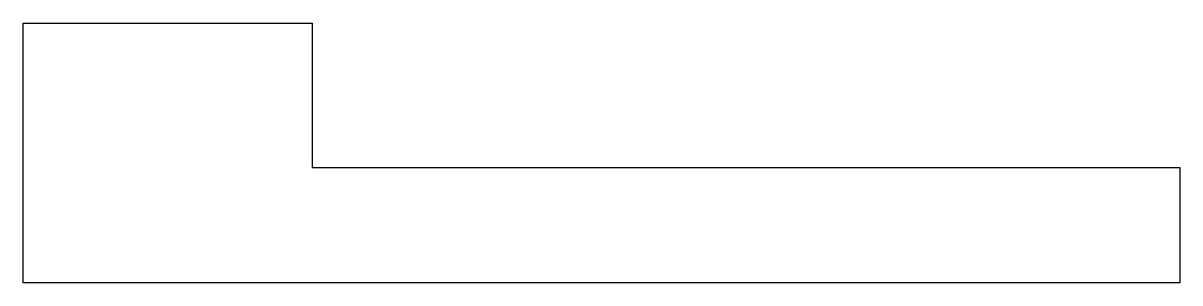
# Model space of a CAD drawing. Header units: millimetres. Extents: x -170 to 30, y -10 to 35.
import ezdxf

# ---------------------------------------------------------------- set-up
doc = ezdxf.new("R2010")
doc.units = ezdxf.units.MM

msp = doc.modelspace()

# ---------------------------------------------------------------- linework, layer by layer
msp.add_lwpolyline([(-120, 35), (-120, 10), (30, 10), (30, -10), (-170, -10), (-170, 35)], close=True)

doc.saveas('drawing.dxf')
